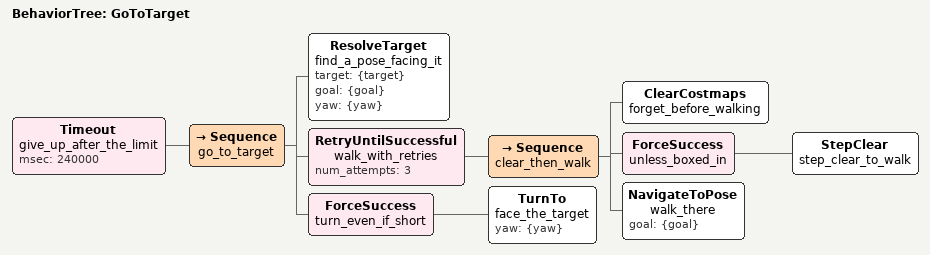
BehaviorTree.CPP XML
<?xml version="1.0"?>
<root BTCPP_format="4">
  <BehaviorTree ID="GoToTarget">
    <Timeout name="give_up_after_the_limit" msec="240000">
      <Sequence name="go_to_target">
        <ResolveTarget name="find_a_pose_facing_it" target="{target}" goal="{goal}" yaw="{yaw}"/>
        <RetryUntilSuccessful name="walk_with_retries" num_attempts="3">
          <Sequence name="clear_then_walk">
            <ClearCostmaps name="forget_before_walking"/>
            <ForceSuccess name="unless_boxed_in">
              <StepClear name="step_clear_to_walk"/>
            </ForceSuccess>
            <NavigateToPose name="walk_there" goal="{goal}"/>
          </Sequence>
        </RetryUntilSuccessful>
        <ForceSuccess name="turn_even_if_short">
          <TurnTo name="face_the_target" yaw="{yaw}"/>
        </ForceSuccess>
      </Sequence>
    </Timeout>
  </BehaviorTree>

</root>
